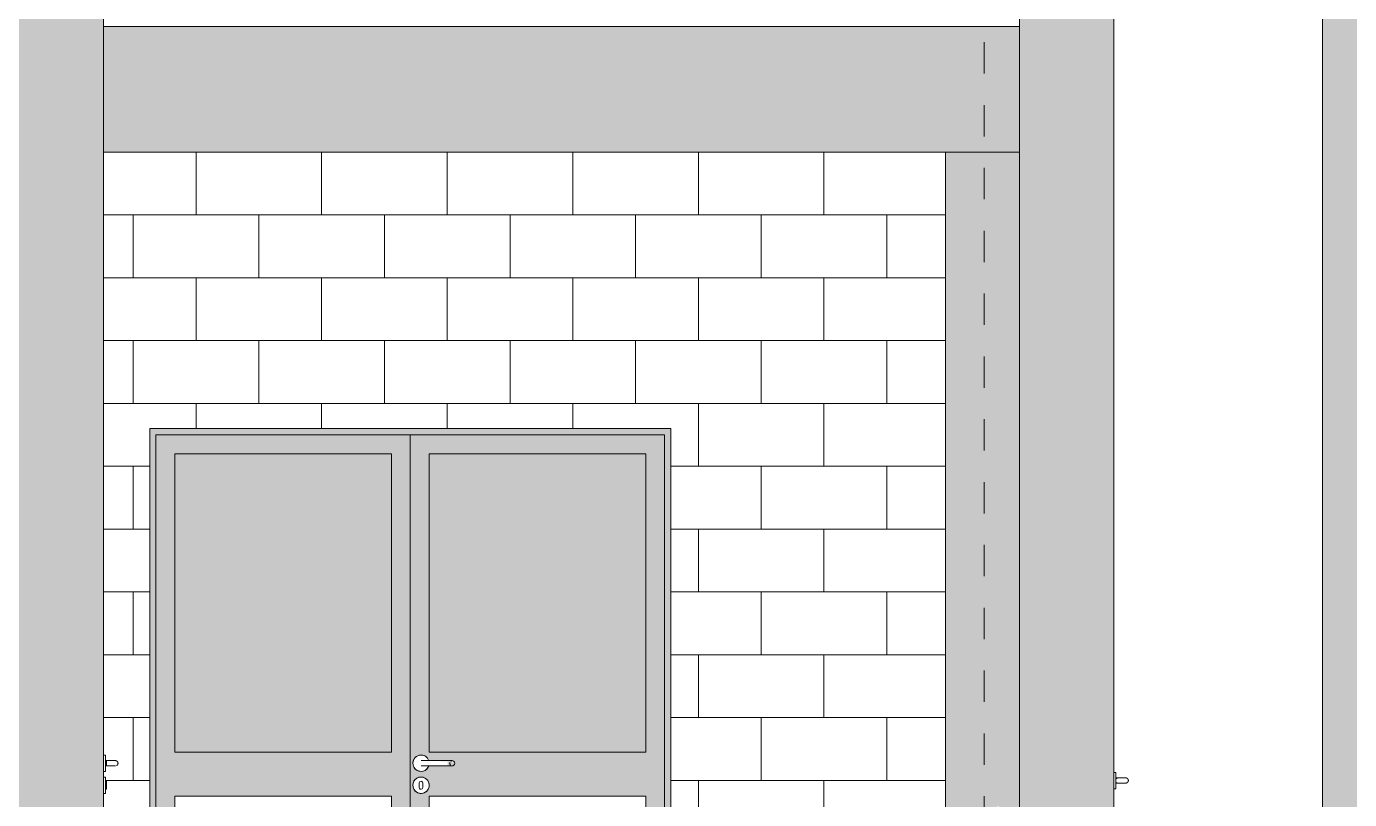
# Model space of a CAD drawing. Header units: metres. Extents: x -3 to 469, y -13 to 19.
# Drawn here: x 414.088 to 418.302, y 0.939 to 3.4 of the extents above; entities that cross this region are included whole.
import ezdxf

# ---------------------------------------------------------------- set-up
doc = ezdxf.new("R2010")
doc.units = ezdxf.units.M
doc.linetypes.add('Grid Line', pattern=[0.022225, 0.0127, -0.003175, 0.003175, -0.003175])
for name, color, linetype, lineweight in [('A-DETL-2', 7, 'Continuous', 15), ('A-DOOR', 7, 'Continuous', 9), ('A-DOOR-5', 7, 'Continuous', 5), ('A-GENM', 7, 'Continuous', 5), ('A-WALL', 7, 'Continuous', 9), ('I-WALL', 7, 'Continuous', 9), ('S-BEAM', 7, 'Continuous', 5), ('S-COLS', 7, 'Continuous', 9)]:
    doc.layers.add(name, color=color, linetype=linetype, lineweight=lineweight)
for name, color, linetype, lineweight, true_color in [('A-DOOR-1', 7, 'Continuous', 9, 0xf2f2f2), ('A-DOOR-4', 7, 'Continuous', 9, 0xdae3e0), ('A-GENM-2', 7, 'Continuous', 5, 0xe9e9e9), ('A-WALL-PATT-2', 7, 'Continuous', 5, 0x5f5f5f), ('A-WALL-PATT-3', 7, 'Continuous', 5, 0x515151), ('S-BEAM-1', 7, 'Continuous', 5, 0xe3e2df), ('S-COLS-1', 7, 'Continuous', 5, 0xe3e2df), ('S-COLS-2', 7, 'Continuous', 9, 0xe3e2df), ('S-GRID-1', 9, 'Grid Line', 5, 0x808080)]:
    doc.layers.add(name, color=color, linetype=linetype, lineweight=lineweight, true_color=true_color)
pattern_1 = [(90, (415.128, 0), (-1.2, 7e-17), [])]

# ---------------------------------------------------------------- blocks, each defined once
blk = doc.blocks.new('PILAR redondo - PILAR redondo 9-4413397-FACHADA 04')
at = {"layer": 'A-GENM-2'}
blk.add_hatch(color=256, dxfattribs=at).paths.add_polyline_path([(-0.59, 0.055), (-0.59, 3), (-0.713, 3), (-0.713, 0.055), (-0.6218, 0.055)])
h = blk.add_hatch(color=256, dxfattribs=at)
h.paths.add_polyline_path([(-0.567, 0.055), (-0.5663, 0.8972), (-0.557, 0.9145), (-0.5444, 0.9178), (-0.5329, 0.9117), (-0.5309, 0.9083), (-0.527, 0.8926), (-0.527, 0.826), (-0.477, 0.826), (-0.4785, 3), (-0.59, 3), (-0.59, 0.055)])
h.paths.add_polyline_path([(-0.4835, 0.055), (-0.477, 0.055), (-0.477, 0.1126), (-0.527, 0.1126), (-0.527, 0.055), (-0.503, 0.055)])
h.paths.add_polyline_path([(-0.4835, 0.1246), (-0.477, 0.1246), (-0.477, 0.3326), (-0.527, 0.3326), (-0.527, 0.1246), (-0.4838, 0.1246)])
h.paths.add_polyline_path([(-0.477, 0.3446), (-0.477, 0.594), (-0.527, 0.594), (-0.527, 0.3446), (-0.4835, 0.3446)])
h.paths.add_polyline_path([(-0.477, 0.606), (-0.477, 0.814), (-0.527, 0.814), (-0.527, 0.606), (-0.4835, 0.606)])
h = blk.add_hatch(color=256, dxfattribs=at)
h.paths.add_polyline_path([(-0.7186, 0.03), (-0.567, 0.03), (-0.567, 0.055), (-0.75, 0.055), (-0.75, 0.03)])
h.paths.add_polyline_path([(-0.477, 0.03), (-0.477, 0.055), (-0.527, 0.055), (-0.527, 0.03)])
at = {"layer": 'A-GENM'}
for p, q in [((-0.713, 3), (-0.713, 0.055)), ((-0.75, 0.055), (-0.567, 0.055)), ((-0.75, 0.055), (-0.75, 0.03)), ((-0.527, 0.055), (-0.477, 0.055))]:
    blk.add_line(p, q, dxfattribs=at)
blk = doc.blocks.new('_DOR-___-Painel 1Folhas_BarraAntiPanico - PF1_100X210 1-4882921-FACHADA 04')
at = {"layer": 'A-DOOR'}
for p, q in [((-0.17, 1.026), (-0.177, 1.026)), ((-0.17, 1), (-0.17, 1.026)), ((-0.177, 0.974), (-0.17, 0.974)), ((-0.1536, 1.0082), (-0.17, 1.0082)), ((-0.17, 0.974), (-0.17, 1)), ((-0.17, 0.9918), (-0.1536, 0.9918)), ((-0.1536, 1.0082), (-0.1671, 1.0082)), ((-0.1671, 1.0082), (-0.1671, 1.0058)), ((-0.1671, 0.9942), (-0.1671, 0.9918)), ((-0.1671, 0.9918), (-0.1536, 0.9918))]:
    blk.add_line(p, q, dxfattribs=at)
at = {"layer": 'A-DOOR', "flags": 128}
for points in [[(-0.1386, 1.0082), (-0.1386, 1.0082), (-0.1386, 1.0082), (-0.1387, 1.0082), (-0.1388, 1.0082), (-0.1389, 1.0082), (-0.139, 1.0082), (-0.1392, 1.0082), (-0.1394, 1.0082), (-0.1396, 1.0082), (-0.1398, 1.0082), (-0.14, 1.0082), (-0.1403, 1.0082), (-0.1406, 1.0082), (-0.1409, 1.0082), (-0.1412, 1.0082), (-0.1416, 1.0082), (-0.1419, 1.0082), (-0.1423, 1.0082), (-0.1427, 1.0082), (-0.1431, 1.0082), (-0.1436, 1.0082), (-0.144, 1.0082), (-0.1445, 1.0082), (-0.145, 1.0082), (-0.1455, 1.0082), (-0.146, 1.0082), (-0.1465, 1.0082), (-0.1471, 1.0082), (-0.1476, 1.0082), (-0.1482, 1.0082), (-0.1487, 1.0082), (-0.1493, 1.0082), (-0.1499, 1.0082), (-0.1505, 1.0082), (-0.1511, 1.0082), (-0.1516, 1.0082), (-0.1522, 1.0082), (-0.1528, 1.0082), (-0.1534, 1.0082), (-0.1536, 1.0082)], [(-0.1536, 0.9918), (-0.153, 0.9918), (-0.1524, 0.9918), (-0.1518, 0.9918), (-0.1512, 0.9918), (-0.1506, 0.9918), (-0.15, 0.9918), (-0.1495, 0.9918), (-0.1489, 0.9918), (-0.1483, 0.9918), (-0.1478, 0.9918), (-0.1472, 0.9918), (-0.1467, 0.9918), (-0.1461, 0.9918), (-0.1456, 0.9918), (-0.1451, 0.9918), (-0.1446, 0.9918), (-0.1442, 0.9918), (-0.1437, 0.9918), (-0.1433, 0.9918), (-0.1428, 0.9918), (-0.1424, 0.9918), (-0.142, 0.9918), (-0.1417, 0.9918), (-0.1413, 0.9918), (-0.141, 0.9918), (-0.1407, 0.9918), (-0.1404, 0.9918), (-0.1401, 0.9918), (-0.1398, 0.9918), (-0.1396, 0.9918), (-0.1394, 0.9918), (-0.1392, 0.9918), (-0.1391, 0.9918), (-0.1389, 0.9918), (-0.1388, 0.9918), (-0.1387, 0.9918), (-0.1387, 0.9918), (-0.1386, 0.9918), (-0.1386, 0.9918)], [(-0.1483, 1.0082), (-0.1478, 1.0082), (-0.1472, 1.0082), (-0.1467, 1.0082), (-0.1461, 1.0082), (-0.1456, 1.0082), (-0.1451, 1.0082)], [(-0.1386, 0.9918), (-0.1386, 0.9918), (-0.1386, 0.9918), (-0.1387, 0.9918), (-0.1388, 0.9918), (-0.1389, 0.9918), (-0.139, 0.9918), (-0.1392, 0.9918), (-0.1394, 0.9918), (-0.1396, 0.9918), (-0.1398, 0.9918), (-0.14, 0.9918), (-0.1403, 0.9918), (-0.1406, 0.9918), (-0.1409, 0.9918), (-0.1412, 0.9918), (-0.1416, 0.9918), (-0.1419, 0.9918), (-0.1423, 0.9918), (-0.1427, 0.9918), (-0.1431, 0.9918), (-0.1436, 0.9918), (-0.144, 0.9918), (-0.1445, 0.9918), (-0.145, 0.9918), (-0.1455, 0.9918), (-0.146, 0.9918), (-0.1465, 0.9918), (-0.1471, 0.9918), (-0.1476, 0.9918), (-0.1482, 0.9918)], [(-0.1398, 1.0082), (-0.1396, 1.0082), (-0.1394, 1.0082), (-0.1392, 1.0082), (-0.1391, 1.0082), (-0.1389, 1.0082), (-0.1388, 1.0082), (-0.1387, 1.0082), (-0.1387, 1.0082), (-0.1386, 1.0082), (-0.1386, 1.0082)], [(-0.1386, 1.0082), (-0.1383, 1.0082), (-0.1379, 1.0082), (-0.1376, 1.0081), (-0.1373, 1.0081), (-0.137, 1.008), (-0.1367, 1.008), (-0.1363, 1.0079), (-0.136, 1.0078), (-0.1357, 1.0077), (-0.1354, 1.0076), (-0.1351, 1.0074), (-0.1348, 1.0073), (-0.1345, 1.0071), (-0.1342, 1.0069), (-0.134, 1.0068), (-0.1337, 1.0066), (-0.1334, 1.0064), (-0.1332, 1.0062), (-0.133, 1.0059), (-0.1327, 1.0057), (-0.1325, 1.0055), (-0.1323, 1.0052), (-0.1321, 1.005), (-0.1319, 1.0047), (-0.1317, 1.0044), (-0.1315, 1.0042), (-0.1314, 1.0039), (-0.1312, 1.0036), (-0.1311, 1.0033), (-0.131, 1.003), (-0.1308, 1.0027), (-0.1307, 1.0024), (-0.1307, 1.002), (-0.1306, 1.0017), (-0.1305, 1.0014), (-0.1305, 1.0011), (-0.1304, 1.0007), (-0.1304, 1.0004), (-0.1304, 1.0001), (-0.1304, 1)], [(-0.1304, 1), (-0.1304, 0.9997), (-0.1304, 0.9993), (-0.1305, 0.999), (-0.1305, 0.9987), (-0.1306, 0.9984), (-0.1306, 0.9981), (-0.1307, 0.9977), (-0.1308, 0.9974), (-0.1309, 0.9971), (-0.131, 0.9968), (-0.1312, 0.9965), (-0.1313, 0.9962), (-0.1315, 0.9959), (-0.1317, 0.9956), (-0.1318, 0.9954), (-0.132, 0.9951), (-0.1322, 0.9948), (-0.1324, 0.9946), (-0.1327, 0.9944), (-0.1329, 0.9941), (-0.1331, 0.9939), (-0.1334, 0.9937), (-0.1336, 0.9935), (-0.1339, 0.9933), (-0.1342, 0.9931), (-0.1344, 0.9929), (-0.1347, 0.9928), (-0.135, 0.9926), (-0.1353, 0.9925), (-0.1356, 0.9924), (-0.1359, 0.9922), (-0.1362, 0.9921), (-0.1366, 0.9921), (-0.1369, 0.992), (-0.1372, 0.9919), (-0.1375, 0.9919), (-0.1379, 0.9918), (-0.1382, 0.9918), (-0.1385, 0.9918), (-0.1386, 0.9918)]]:
    blk.add_lwpolyline(points, dxfattribs=at)
blk = doc.blocks.new('METALICA-1F - PA2-80X220 1-V72-FACHADA 04')
at = {"layer": 'A-DOOR'}
for p, q in [((-3.388, 1.081), (-3.395, 1.081)), ((-3.388, 1.0775), (-3.388, 1.081)), ((-3.3716, 1.0632), (-3.388, 1.0632)), ((-3.3716, 1.0632), (-3.3851, 1.0632)), ((-3.3851, 1.0632), (-3.3851, 1.0621)), ((-3.395, 1.029), (-3.388, 1.029)), ((-3.388, 1.0468), (-3.3716, 1.0468)), ((-3.388, 1.029), (-3.388, 1.0325)), ((-3.3851, 1.0479), (-3.3851, 1.0468)), ((-3.3851, 1.0468), (-3.3716, 1.0468)), ((-3.388, 1.011), (-3.395, 1.011)), ((-3.388, 1.0075), (-3.388, 1.011)), ((-3.3848, 0.9981), (-3.388, 0.9981)), ((-3.388, 0.972), (-3.3848, 0.972)), ((-3.3848, 0.9924), (-3.3848, 0.9981)), ((-3.3848, 0.9924), (-3.3848, 0.9981)), ((-3.3848, 0.972), (-3.3848, 0.9777)), ((-3.3848, 0.972), (-3.3848, 0.9777)), ((-3.395, 0.959), (-3.388, 0.959)), ((-3.388, 0.959), (-3.388, 0.9625))]:
    blk.add_line(p, q, dxfattribs=at)
at = {"layer": 'A-DOOR', "flags": 128}
for points in [[(-3.3663, 1.0632), (-3.3658, 1.0632), (-3.3652, 1.0632), (-3.3647, 1.0632), (-3.3641, 1.0632), (-3.3636, 1.0632), (-3.3631, 1.0632), (-3.3626, 1.0632), (-3.3622, 1.0632), (-3.3617, 1.0632), (-3.3613, 1.0632), (-3.3608, 1.0632), (-3.3604, 1.0632), (-3.36, 1.0632), (-3.3597, 1.0632), (-3.3593, 1.0632), (-3.359, 1.0632), (-3.3587, 1.0632), (-3.3584, 1.0632), (-3.3581, 1.0632), (-3.3578, 1.0632), (-3.3576, 1.0632), (-3.3574, 1.0632), (-3.3572, 1.0632), (-3.3571, 1.0632), (-3.3569, 1.0632), (-3.3568, 1.0632), (-3.3567, 1.0632), (-3.3567, 1.0632), (-3.3566, 1.0632), (-3.3566, 1.0632)], [(-3.3566, 1.0632), (-3.3566, 1.0632), (-3.3566, 1.0632), (-3.3567, 1.0632), (-3.3568, 1.0632), (-3.3569, 1.0632), (-3.357, 1.0632), (-3.3572, 1.0632), (-3.3574, 1.0632), (-3.3576, 1.0632), (-3.3578, 1.0632), (-3.358, 1.0632), (-3.3583, 1.0632), (-3.3586, 1.0632), (-3.3589, 1.0632), (-3.3592, 1.0632), (-3.3596, 1.0632), (-3.3599, 1.0632), (-3.3603, 1.0632), (-3.3607, 1.0632), (-3.3611, 1.0632), (-3.3616, 1.0632), (-3.362, 1.0632), (-3.3625, 1.0632), (-3.363, 1.0632), (-3.3635, 1.0632), (-3.364, 1.0632), (-3.3645, 1.0632), (-3.3651, 1.0632), (-3.3656, 1.0632), (-3.3662, 1.0632)], [(-3.3566, 1.0632), (-3.3563, 1.0632), (-3.3559, 1.0632), (-3.3556, 1.0631), (-3.3553, 1.0631), (-3.355, 1.063), (-3.3547, 1.063)], [(-3.3537, 1.0627), (-3.3534, 1.0626), (-3.3531, 1.0624), (-3.3528, 1.0623), (-3.3525, 1.0621), (-3.3522, 1.0619), (-3.352, 1.0618), (-3.3517, 1.0616), (-3.3514, 1.0614), (-3.3512, 1.0612), (-3.351, 1.0609), (-3.3507, 1.0607), (-3.3505, 1.0605), (-3.3503, 1.0602), (-3.3501, 1.06), (-3.3499, 1.0597), (-3.3497, 1.0594), (-3.3495, 1.0592), (-3.3494, 1.0589), (-3.3492, 1.0586), (-3.3491, 1.0583), (-3.349, 1.058), (-3.3488, 1.0577), (-3.3487, 1.0574), (-3.3487, 1.057), (-3.3486, 1.0567), (-3.3485, 1.0564), (-3.3485, 1.0561), (-3.3484, 1.0557), (-3.3484, 1.0554), (-3.3484, 1.0551), (-3.3484, 1.055)], [(-3.3484, 1.055), (-3.3484, 1.0547), (-3.3484, 1.0543), (-3.3485, 1.054), (-3.3485, 1.0537), (-3.3486, 1.0534), (-3.3486, 1.0531), (-3.3487, 1.0527), (-3.3488, 1.0524), (-3.3489, 1.0521), (-3.349, 1.0518), (-3.3492, 1.0515), (-3.3493, 1.0512), (-3.3495, 1.0509), (-3.3497, 1.0506), (-3.3498, 1.0504), (-3.35, 1.0501), (-3.3502, 1.0498), (-3.3504, 1.0496), (-3.3507, 1.0494), (-3.3509, 1.0491), (-3.3511, 1.0489), (-3.3514, 1.0487), (-3.3516, 1.0485), (-3.3519, 1.0483), (-3.3522, 1.0481), (-3.3524, 1.0479), (-3.3527, 1.0478), (-3.353, 1.0476)], [(-3.3663, 1.0468), (-3.3658, 1.0468), (-3.3652, 1.0468), (-3.3647, 1.0468), (-3.3641, 1.0468), (-3.3636, 1.0468), (-3.3631, 1.0468)], [(-3.363, 1.0468), (-3.3635, 1.0468), (-3.364, 1.0468), (-3.3645, 1.0468), (-3.3651, 1.0468), (-3.3656, 1.0468), (-3.3662, 1.0468)]]:
    blk.add_lwpolyline(points, dxfattribs=at)
blk = doc.blocks.new('_DOR-___-MetálicaVenezianaDupla1 - PA01_1-120X210-4926390-FACHADA 04')
at = {"layer": 'A-DOOR'}
for p, q in [((-3.388, 1.081), (-3.395, 1.081)), ((-3.388, 1.0775), (-3.388, 1.081)), ((-3.3716, 1.0632), (-3.388, 1.0632)), ((-3.3716, 1.0632), (-3.3851, 1.0632)), ((-3.3851, 1.0632), (-3.3851, 1.0621)), ((-3.395, 1.029), (-3.388, 1.029)), ((-3.388, 1.0468), (-3.3716, 1.0468)), ((-3.388, 1.029), (-3.388, 1.0325)), ((-3.3851, 1.0479), (-3.3851, 1.0468)), ((-3.3851, 1.0468), (-3.3716, 1.0468)), ((-3.388, 1.011), (-3.395, 1.011)), ((-3.388, 1.0075), (-3.388, 1.011)), ((-3.3848, 0.9981), (-3.388, 0.9981)), ((-3.388, 0.972), (-3.3848, 0.972)), ((-3.3848, 0.9924), (-3.3848, 0.9981)), ((-3.3848, 0.9924), (-3.3848, 0.9981)), ((-3.3848, 0.972), (-3.3848, 0.9777)), ((-3.3848, 0.972), (-3.3848, 0.9777)), ((-3.395, 0.959), (-3.388, 0.959)), ((-3.388, 0.959), (-3.388, 0.9625))]:
    blk.add_line(p, q, dxfattribs=at)
at = {"layer": 'A-DOOR', "flags": 128}
for points in [[(-3.3566, 1.0632), (-3.3566, 1.0632), (-3.3566, 1.0632), (-3.3567, 1.0632), (-3.3568, 1.0632), (-3.3569, 1.0632), (-3.357, 1.0632), (-3.3572, 1.0632), (-3.3574, 1.0632), (-3.3576, 1.0632), (-3.3578, 1.0632), (-3.358, 1.0632), (-3.3583, 1.0632), (-3.3586, 1.0632), (-3.3589, 1.0632), (-3.3592, 1.0632), (-3.3596, 1.0632), (-3.3599, 1.0632), (-3.3603, 1.0632), (-3.3607, 1.0632), (-3.3611, 1.0632), (-3.3616, 1.0632), (-3.362, 1.0632), (-3.3625, 1.0632), (-3.363, 1.0632), (-3.3635, 1.0632), (-3.364, 1.0632), (-3.3645, 1.0632), (-3.3651, 1.0632), (-3.3656, 1.0632), (-3.3662, 1.0632), (-3.3667, 1.0632), (-3.3673, 1.0632), (-3.3679, 1.0632), (-3.3685, 1.0632), (-3.3691, 1.0632), (-3.3696, 1.0632), (-3.3702, 1.0632), (-3.3708, 1.0632), (-3.3714, 1.0632), (-3.3716, 1.0632)], [(-3.3663, 1.0632), (-3.3658, 1.0632), (-3.3652, 1.0632), (-3.3647, 1.0632), (-3.3641, 1.0632), (-3.3636, 1.0632), (-3.3631, 1.0632), (-3.3626, 1.0632), (-3.3622, 1.0632), (-3.3617, 1.0632), (-3.3613, 1.0632), (-3.3608, 1.0632), (-3.3604, 1.0632), (-3.36, 1.0632), (-3.3597, 1.0632), (-3.3593, 1.0632), (-3.359, 1.0632), (-3.3587, 1.0632), (-3.3584, 1.0632), (-3.3581, 1.0632), (-3.3578, 1.0632), (-3.3576, 1.0632), (-3.3574, 1.0632), (-3.3572, 1.0632), (-3.3571, 1.0632), (-3.3569, 1.0632), (-3.3568, 1.0632), (-3.3567, 1.0632), (-3.3567, 1.0632), (-3.3566, 1.0632), (-3.3566, 1.0632)], [(-3.3566, 1.0632), (-3.3563, 1.0632), (-3.3559, 1.0632), (-3.3556, 1.0631), (-3.3553, 1.0631), (-3.355, 1.063), (-3.3547, 1.063), (-3.3543, 1.0629), (-3.354, 1.0628), (-3.3537, 1.0627), (-3.3534, 1.0626), (-3.3531, 1.0624), (-3.3528, 1.0623), (-3.3525, 1.0621), (-3.3522, 1.0619), (-3.352, 1.0618), (-3.3517, 1.0616), (-3.3514, 1.0614), (-3.3512, 1.0612), (-3.351, 1.0609), (-3.3507, 1.0607), (-3.3505, 1.0605), (-3.3503, 1.0602), (-3.3501, 1.06), (-3.3499, 1.0597), (-3.3497, 1.0594), (-3.3495, 1.0592), (-3.3494, 1.0589), (-3.3492, 1.0586), (-3.3491, 1.0583), (-3.349, 1.058), (-3.3488, 1.0577), (-3.3487, 1.0574), (-3.3487, 1.057), (-3.3486, 1.0567), (-3.3485, 1.0564), (-3.3485, 1.0561), (-3.3484, 1.0557), (-3.3484, 1.0554), (-3.3484, 1.0551), (-3.3484, 1.055)], [(-3.3484, 1.055), (-3.3484, 1.0547), (-3.3484, 1.0543), (-3.3485, 1.054), (-3.3485, 1.0537), (-3.3486, 1.0534), (-3.3486, 1.0531), (-3.3487, 1.0527), (-3.3488, 1.0524), (-3.3489, 1.0521), (-3.349, 1.0518), (-3.3492, 1.0515), (-3.3493, 1.0512), (-3.3495, 1.0509), (-3.3497, 1.0506), (-3.3498, 1.0504), (-3.35, 1.0501), (-3.3502, 1.0498), (-3.3504, 1.0496), (-3.3507, 1.0494), (-3.3509, 1.0491), (-3.3511, 1.0489), (-3.3514, 1.0487), (-3.3516, 1.0485), (-3.3519, 1.0483), (-3.3522, 1.0481), (-3.3524, 1.0479), (-3.3527, 1.0478), (-3.353, 1.0476)], [(-3.3716, 1.0468), (-3.371, 1.0468), (-3.3704, 1.0468), (-3.3698, 1.0468), (-3.3692, 1.0468), (-3.3686, 1.0468), (-3.368, 1.0468), (-3.3675, 1.0468), (-3.3669, 1.0468), (-3.3663, 1.0468), (-3.3658, 1.0468), (-3.3652, 1.0468), (-3.3647, 1.0468), (-3.3641, 1.0468), (-3.3636, 1.0468), (-3.3631, 1.0468), (-3.3626, 1.0468), (-3.3622, 1.0468), (-3.3617, 1.0468), (-3.3613, 1.0468), (-3.3608, 1.0468), (-3.3604, 1.0468), (-3.36, 1.0468), (-3.3597, 1.0468), (-3.3593, 1.0468), (-3.359, 1.0468), (-3.3587, 1.0468), (-3.3584, 1.0468)], [(-3.363, 1.0468), (-3.3635, 1.0468), (-3.364, 1.0468), (-3.3645, 1.0468), (-3.3651, 1.0468), (-3.3656, 1.0468), (-3.3662, 1.0468)]]:
    blk.add_lwpolyline(points, dxfattribs=at)
blk = doc.blocks.new('_DOR-___-MetálicaVenezianaDupla1 - PA01_1-120X210-4926391-FACHADA 04')
at = {"layer": 'A-DOOR'}
for p, q in [((-3.388, 1.081), (-3.395, 1.081)), ((-3.388, 1.055), (-3.388, 1.081)), ((-3.3716, 1.0632), (-3.388, 1.0632)), ((-3.388, 1.029), (-3.388, 1.055)), ((-3.3716, 1.0632), (-3.3851, 1.0632)), ((-3.3851, 1.0632), (-3.3851, 1.055)), ((-3.3851, 1.055), (-3.3851, 1.0468)), ((-3.395, 1.029), (-3.388, 1.029)), ((-3.388, 1.0468), (-3.3716, 1.0468)), ((-3.3851, 1.0468), (-3.3716, 1.0468)), ((-3.388, 1.011), (-3.395, 1.011)), ((-3.3881, 0.972), (-3.3848, 0.972)), ((-3.388, 0.985), (-3.388, 1.011)), ((-3.3848, 0.9981), (-3.388, 0.9981)), ((-3.388, 0.959), (-3.388, 0.985)), ((-3.3848, 0.9924), (-3.3848, 0.9981)), ((-3.3848, 0.9924), (-3.3848, 0.9981)), ((-3.3848, 0.9924), (-3.3848, 0.9777)), ((-3.3848, 0.972), (-3.3848, 0.9777)), ((-3.3848, 0.972), (-3.3848, 0.9777)), ((-3.395, 0.959), (-3.388, 0.959))]:
    blk.add_line(p, q, dxfattribs=at)
at = {"layer": 'A-DOOR', "flags": 128}
for points in [[(-3.3716, 1.0632), (-3.371, 1.0632), (-3.3704, 1.0632), (-3.3698, 1.0632), (-3.3692, 1.0632), (-3.3686, 1.0632), (-3.368, 1.0632), (-3.3675, 1.0632), (-3.3669, 1.0632), (-3.3663, 1.0632), (-3.3658, 1.0632), (-3.3652, 1.0632), (-3.3647, 1.0632), (-3.3641, 1.0632), (-3.3636, 1.0632), (-3.3631, 1.0632), (-3.3626, 1.0632), (-3.3622, 1.0632), (-3.3617, 1.0632), (-3.3613, 1.0632), (-3.3608, 1.0632), (-3.3604, 1.0632), (-3.36, 1.0632), (-3.3597, 1.0632), (-3.3593, 1.0632), (-3.359, 1.0632), (-3.3587, 1.0632), (-3.3584, 1.0632), (-3.3581, 1.0632), (-3.3578, 1.0632), (-3.3576, 1.0632), (-3.3574, 1.0632), (-3.3572, 1.0632), (-3.3571, 1.0632), (-3.3569, 1.0632), (-3.3568, 1.0632), (-3.3567, 1.0632), (-3.3567, 1.0632), (-3.3566, 1.0632), (-3.3566, 1.0632)], [(-3.3566, 1.0632), (-3.3566, 1.0632), (-3.3566, 1.0632), (-3.3567, 1.0632), (-3.3568, 1.0632), (-3.3569, 1.0632), (-3.357, 1.0632), (-3.3572, 1.0632), (-3.3574, 1.0632), (-3.3576, 1.0632), (-3.3578, 1.0632), (-3.358, 1.0632), (-3.3583, 1.0632), (-3.3586, 1.0632), (-3.3589, 1.0632), (-3.3592, 1.0632), (-3.3596, 1.0632), (-3.3599, 1.0632), (-3.3603, 1.0632), (-3.3607, 1.0632), (-3.3611, 1.0632), (-3.3616, 1.0632), (-3.362, 1.0632), (-3.3625, 1.0632), (-3.363, 1.0632), (-3.3635, 1.0632), (-3.364, 1.0632), (-3.3645, 1.0632), (-3.3651, 1.0632), (-3.3656, 1.0632), (-3.3662, 1.0632), (-3.3667, 1.0632), (-3.3673, 1.0632), (-3.3679, 1.0632), (-3.3685, 1.0632), (-3.3691, 1.0632), (-3.3696, 1.0632), (-3.3702, 1.0632), (-3.3708, 1.0632), (-3.3714, 1.0632), (-3.3716, 1.0632)], [(-3.3566, 1.0632), (-3.3563, 1.0632), (-3.3559, 1.0632), (-3.3556, 1.0631), (-3.3553, 1.0631), (-3.355, 1.063), (-3.3547, 1.063), (-3.3543, 1.0629), (-3.354, 1.0628), (-3.3537, 1.0627), (-3.3534, 1.0626), (-3.3531, 1.0624), (-3.3528, 1.0623), (-3.3525, 1.0621), (-3.3522, 1.0619), (-3.352, 1.0618), (-3.3517, 1.0616), (-3.3514, 1.0614), (-3.3512, 1.0612), (-3.351, 1.0609), (-3.3507, 1.0607), (-3.3505, 1.0605), (-3.3503, 1.0602), (-3.3501, 1.06), (-3.3499, 1.0597), (-3.3497, 1.0594), (-3.3495, 1.0592), (-3.3494, 1.0589), (-3.3492, 1.0586), (-3.3491, 1.0583), (-3.349, 1.058), (-3.3488, 1.0577), (-3.3487, 1.0574), (-3.3487, 1.057), (-3.3486, 1.0567), (-3.3485, 1.0564), (-3.3485, 1.0561), (-3.3484, 1.0557), (-3.3484, 1.0554), (-3.3484, 1.0551), (-3.3484, 1.055)], [(-3.3484, 1.055), (-3.3484, 1.0547), (-3.3484, 1.0543), (-3.3485, 1.054), (-3.3485, 1.0537), (-3.3486, 1.0534), (-3.3486, 1.0531), (-3.3487, 1.0527), (-3.3488, 1.0524), (-3.3489, 1.0521), (-3.349, 1.0518), (-3.3492, 1.0515), (-3.3493, 1.0512), (-3.3495, 1.0509), (-3.3497, 1.0506), (-3.3498, 1.0504), (-3.35, 1.0501), (-3.3502, 1.0498), (-3.3504, 1.0496), (-3.3507, 1.0494), (-3.3509, 1.0491), (-3.3511, 1.0489), (-3.3514, 1.0487), (-3.3516, 1.0485), (-3.3519, 1.0483), (-3.3522, 1.0481), (-3.3524, 1.0479), (-3.3527, 1.0478), (-3.353, 1.0476)], [(-3.3583, 1.0468), (-3.3586, 1.0468), (-3.3589, 1.0468), (-3.3592, 1.0468), (-3.3596, 1.0468), (-3.3599, 1.0468), (-3.3603, 1.0468), (-3.3607, 1.0468), (-3.3611, 1.0468), (-3.3616, 1.0468), (-3.362, 1.0468), (-3.3625, 1.0468), (-3.363, 1.0468), (-3.3635, 1.0468), (-3.364, 1.0468), (-3.3645, 1.0468), (-3.3651, 1.0468), (-3.3656, 1.0468), (-3.3662, 1.0468), (-3.3667, 1.0468), (-3.3673, 1.0468), (-3.3679, 1.0468), (-3.3685, 1.0468), (-3.3691, 1.0468), (-3.3696, 1.0468), (-3.3702, 1.0468), (-3.3708, 1.0468), (-3.3714, 1.0468), (-3.3716, 1.0468)], [(-3.3716, 1.0468), (-3.371, 1.0468), (-3.3704, 1.0468), (-3.3698, 1.0468), (-3.3692, 1.0468), (-3.3686, 1.0468), (-3.368, 1.0468), (-3.3675, 1.0468), (-3.3669, 1.0468), (-3.3663, 1.0468), (-3.3658, 1.0468), (-3.3652, 1.0468), (-3.3647, 1.0468), (-3.3641, 1.0468), (-3.3636, 1.0468), (-3.3631, 1.0468), (-3.3626, 1.0468), (-3.3622, 1.0468), (-3.3617, 1.0468), (-3.3613, 1.0468), (-3.3608, 1.0468), (-3.3604, 1.0468), (-3.36, 1.0468), (-3.3597, 1.0468), (-3.3593, 1.0468), (-3.359, 1.0468), (-3.3587, 1.0468), (-3.3584, 1.0468), (-3.3581, 1.0468), (-3.3578, 1.0468), (-3.3576, 1.0468), (-3.3574, 1.0468), (-3.3572, 1.0468), (-3.3571, 1.0468), (-3.3569, 1.0468), (-3.3568, 1.0468), (-3.3567, 1.0468), (-3.3567, 1.0468), (-3.3566, 1.0468), (-3.3566, 1.0468)]]:
    blk.add_lwpolyline(points, dxfattribs=at)
blk = doc.blocks.new('_DOR-___-MetálicaVenezianaDupla1 - PA00_2-160X210-4926392-FACHADA 04')
at = {"layer": 'A-DOOR-1'}
blk.add_hatch(color=256, dxfattribs=at).paths.add_polyline_path([(-1.6075, 0), (-1.5875, 0), (-1.5875, 2.12), (-3.2475, 2.12), (-3.2475, 0), (-3.2275, 0), (-3.2275, 2.1), (-1.6075, 2.1), (-1.6075, 0.2004)])
h = blk.add_hatch(color=256, dxfattribs=at)
h.paths.add_polyline_path([(-3.1675, 0), (-2.4175, 0), (-2.4175, 2.1), (-3.2275, 2.1), (-3.2275, 0)])
h.paths.add_polyline_path([(-2.4775, 0.1), (-3.1675, 0.1), (-3.1675, 0.95), (-2.4775, 0.95), (-2.4775, 0.2004)])
h.paths.add_polyline_path([(-3.1675, 1.09), (-3.1675, 2.04), (-2.4775, 2.04), (-2.4775, 1.09), (-2.5951, 1.09)])
h = blk.add_hatch(color=256, dxfattribs=at)
h.paths.add_polyline_path([(-2.3575, 0), (-1.6075, 0), (-1.6075, 2.1), (-2.4175, 2.1), (-2.4175, 0)])
h.paths.add_polyline_path([(-2.2198, 0.1), (-2.3575, 0.1), (-2.3572, 0.95), (-1.6675, 0.95), (-1.6675, 0.1), (-1.8445, 0.1)])
h.paths.add_polyline_path([(-2.3765, 0.9599), (-2.3899, 0.9599), (-2.4016, 0.9666), (-2.4083, 0.9783), (-2.4083, 0.9883), (-2.4057, 0.998), (-2.3962, 1.0075), (-2.3832, 1.011), (-2.3702, 1.0075), (-2.3607, 0.998), (-2.3575, 0.9827), (-2.3607, 0.972), (-2.3702, 0.9625)])
h.paths.add_polyline_path([(-2.3832, 1.029), (-2.3962, 1.0325), (-2.4074, 1.0462), (-2.4092, 1.055), (-2.4044, 1.0694), (-2.3962, 1.0775), (-2.3832, 1.081), (-2.3702, 1.0775), (-2.3607, 1.068), (-2.3572, 1.0629), (-2.2987, 1.0608), (-2.2987, 1.0471), (-2.36, 1.045), (-2.3648, 1.0366), (-2.3765, 1.0299)])
h.paths.add_polyline_path([(-2.2923, 1.055), (-2.2969, 1.0629), (-2.2923, 1.0608), (-2.2923, 1.0571)])
h.paths.add_polyline_path([(-2.2987, 1.0468), (-2.2923, 1.0529), (-2.2923, 1.0478), (-2.2969, 1.0471)])
h.paths.add_polyline_path([(-2.2903, 1.0468), (-2.285, 1.0509), (-2.2851, 1.0478), (-2.289, 1.0471)])
h.paths.add_polyline_path([(-2.2829, 1.055), (-2.2855, 1.0617), (-2.2822, 1.0608), (-2.2826, 1.0571)])
h.paths.add_polyline_path([(-2.2871, 1.055), (-2.2919, 1.0621), (-2.2878, 1.0591), (-2.2874, 1.0571)])
h.paths.add_polyline_path([(-2.3575, 1.09), (-2.3575, 2.04), (-1.6675, 2.04), (-1.6675, 1.09), (-2.2198, 1.09)])
at = {"layer": 'A-DOOR-4'}
h = blk.add_hatch(color=256, dxfattribs=at)
h.paths.add_polyline_path([(-3.1675, 1.09), (-2.4775, 1.09), (-2.4775, 2.04), (-3.1675, 2.04), (-3.1675, 1.359)])
h.paths.add_polyline_path([(-2.0321, 1.09), (-1.6675, 1.09), (-1.6675, 2.04), (-2.3575, 2.04), (-2.3575, 1.09), (-2.2198, 1.09)])
at = {"layer": 'A-DOOR-5'}
h = blk.add_hatch(dxfattribs=at)
h.set_pattern_fill('FP_94', color=256, style=0, pattern_type=2)
h.set_pattern_definition([(180, (-2.243, 0), (9e-18, 0.07), [])])
h.paths.add_polyline_path([(-3.1675, 0.1), (-2.4775, 0.1), (-2.4775, 0.95), (-3.1675, 0.95), (-3.1675, 0.2004)])
h.paths.add_polyline_path([(-2.3575, 0.1), (-1.6675, 0.1), (-1.6675, 0.95), (-2.3575, 0.95), (-2.3575, 0.2004)])
at = {"layer": 'A-DOOR'}
for p, q in [((-1.5875, 2.12), (-3.2475, 2.12)), ((-3.2475, 0), (-3.2475, 2.12)), ((-1.5875, 0), (-1.5875, 2.12)), ((-3.2275, 0), (-3.2275, 2.1)), ((-3.2275, 2.1), (-1.6075, 2.1)), ((-3.2275, 2.1), (-3.2275, 0)), ((-2.4175, 2.1), (-3.2275, 2.1)), ((-2.4175, 2.1), (-2.4175, 0)), ((-1.6075, 2.1), (-2.4175, 2.1)), ((-2.4175, 0), (-2.4175, 2.1)), ((-1.6075, 2.1), (-1.6075, 0)), ((-1.6075, 0), (-1.6075, 2.1)), ((-3.1675, 1.09), (-3.1675, 2.04)), ((-3.1675, 2.04), (-2.4775, 2.04)), ((-2.4775, 2.04), (-3.1675, 2.04)), ((-3.1675, 2.04), (-3.1675, 1.09)), ((-2.4775, 2.04), (-2.4775, 1.09)), ((-2.4775, 1.09), (-2.4775, 2.04)), ((-2.3575, 2.04), (-1.6675, 2.04)), ((-2.3575, 1.09), (-2.3575, 2.04)), ((-1.6675, 2.04), (-2.3575, 2.04)), ((-2.3575, 2.04), (-2.3575, 1.09)), ((-1.6675, 2.04), (-1.6675, 1.09)), ((-1.6675, 1.09), (-1.6675, 2.04)), ((-2.4775, 1.09), (-3.1675, 1.09)), ((-3.1675, 1.09), (-2.4775, 1.09)), ((-2.2987, 1.0632), (-2.3682, 1.0632)), ((-1.6675, 1.09), (-2.3575, 1.09)), ((-2.3575, 1.09), (-1.6675, 1.09)), ((-2.3682, 1.0468), (-2.2987, 1.0468)), ((-2.3889, 0.9924), (-2.3889, 0.9777)), ((-2.3775, 0.9777), (-2.3775, 0.9924)), ((-3.1675, 0.1), (-3.1675, 0.95)), ((-3.1675, 0.95), (-2.4775, 0.95)), ((-2.4775, 0.95), (-3.1675, 0.95)), ((-3.1675, 0.95), (-3.1675, 0.1)), ((-2.4775, 0.95), (-2.4775, 0.1)), ((-2.4775, 0.1), (-2.4775, 0.95)), ((-2.3575, 0.1), (-2.3575, 0.95)), ((-2.3575, 0.95), (-1.6675, 0.95)), ((-1.6675, 0.95), (-2.3575, 0.95)), ((-2.3575, 0.95), (-2.3575, 0.1)), ((-1.6675, 0.95), (-1.6675, 0.1)), ((-1.6675, 0.1), (-1.6675, 0.95)), ((-2.4775, 0.1), (-3.1675, 0.1)), ((-3.1675, 0.1), (-2.4775, 0.1)), ((-1.6675, 0.1), (-2.3575, 0.1)), ((-2.3575, 0.1), (-1.6675, 0.1))]:
    blk.add_line(p, q, dxfattribs=at)
at = {"layer": 'A-DOOR', "flags": 128}
for points in [[(-2.3682, 1.0632), (-2.3688, 1.0632), (-2.3694, 1.0632), (-2.37, 1.0632), (-2.3706, 1.0632), (-2.3712, 1.0632), (-2.3718, 1.0632), (-2.3723, 1.0632), (-2.3729, 1.0632), (-2.3735, 1.0632), (-2.374, 1.0632), (-2.3746, 1.0632), (-2.3751, 1.0632), (-2.3757, 1.0632), (-2.3762, 1.0632), (-2.3767, 1.0632), (-2.3772, 1.0632), (-2.3776, 1.0632), (-2.3781, 1.0632), (-2.3785, 1.0632), (-2.379, 1.0632), (-2.3794, 1.0632), (-2.3798, 1.0632), (-2.3801, 1.0632), (-2.3805, 1.0632), (-2.3808, 1.0632), (-2.3811, 1.0632), (-2.3814, 1.0632), (-2.3817, 1.0632), (-2.382, 1.0632), (-2.3822, 1.0632), (-2.3824, 1.0632), (-2.3826, 1.0632), (-2.3827, 1.0632), (-2.3829, 1.0632), (-2.383, 1.0632), (-2.3831, 1.0632), (-2.3831, 1.0632), (-2.3832, 1.0632), (-2.3832, 1.0632)], [(-2.2837, 1.0632), (-2.2837, 1.0632), (-2.2837, 1.0632), (-2.2838, 1.0632), (-2.2839, 1.0632), (-2.284, 1.0632), (-2.2841, 1.0632), (-2.2843, 1.0632), (-2.2845, 1.0632), (-2.2847, 1.0632), (-2.2849, 1.0632), (-2.2851, 1.0632), (-2.2854, 1.0632), (-2.2857, 1.0632), (-2.286, 1.0632), (-2.2863, 1.0632), (-2.2867, 1.0632), (-2.287, 1.0632), (-2.2874, 1.0632), (-2.2878, 1.0632), (-2.2882, 1.0632), (-2.2887, 1.0632), (-2.2891, 1.0632), (-2.2896, 1.0632), (-2.2901, 1.0632), (-2.2906, 1.0632), (-2.2911, 1.0632), (-2.2916, 1.0632), (-2.2922, 1.0632), (-2.2927, 1.0632), (-2.2933, 1.0632), (-2.2938, 1.0632), (-2.2944, 1.0632), (-2.295, 1.0632), (-2.2956, 1.0632), (-2.2962, 1.0632), (-2.2967, 1.0632), (-2.2973, 1.0632), (-2.2979, 1.0632), (-2.2985, 1.0632), (-2.2987, 1.0632)], [(-2.3832, 1.0468), (-2.3832, 1.0468), (-2.3832, 1.0468), (-2.3831, 1.0468), (-2.383, 1.0468), (-2.3829, 1.0468), (-2.3828, 1.0468), (-2.3826, 1.0468), (-2.3824, 1.0468), (-2.3822, 1.0468), (-2.382, 1.0468), (-2.3818, 1.0468), (-2.3815, 1.0468), (-2.3812, 1.0468), (-2.3809, 1.0468), (-2.3806, 1.0468), (-2.3802, 1.0468), (-2.3799, 1.0468), (-2.3795, 1.0468), (-2.3791, 1.0468), (-2.3787, 1.0468), (-2.3782, 1.0468), (-2.3778, 1.0468), (-2.3773, 1.0468), (-2.3768, 1.0468), (-2.3763, 1.0468), (-2.3758, 1.0468), (-2.3753, 1.0468), (-2.3747, 1.0468), (-2.3742, 1.0468), (-2.3736, 1.0468), (-2.3731, 1.0468), (-2.3725, 1.0468), (-2.3719, 1.0468), (-2.3713, 1.0468), (-2.3707, 1.0468), (-2.3702, 1.0468), (-2.3696, 1.0468), (-2.369, 1.0468), (-2.3684, 1.0468), (-2.3682, 1.0468)], [(-2.2987, 1.0468), (-2.2981, 1.0468), (-2.2975, 1.0468), (-2.2969, 1.0468), (-2.2963, 1.0468), (-2.2957, 1.0468), (-2.2951, 1.0468), (-2.2946, 1.0468), (-2.294, 1.0468), (-2.2934, 1.0468), (-2.2929, 1.0468), (-2.2923, 1.0468), (-2.2918, 1.0468), (-2.2912, 1.0468), (-2.2907, 1.0468), (-2.2902, 1.0468), (-2.2897, 1.0468), (-2.2893, 1.0468), (-2.2888, 1.0468), (-2.2884, 1.0468), (-2.2879, 1.0468), (-2.2875, 1.0468), (-2.2871, 1.0468), (-2.2868, 1.0468), (-2.2864, 1.0468), (-2.2861, 1.0468), (-2.2858, 1.0468), (-2.2855, 1.0468), (-2.2852, 1.0468), (-2.2849, 1.0468), (-2.2847, 1.0468), (-2.2845, 1.0468), (-2.2843, 1.0468), (-2.2842, 1.0468), (-2.284, 1.0468), (-2.2839, 1.0468), (-2.2838, 1.0468), (-2.2838, 1.0468), (-2.2837, 1.0468), (-2.2837, 1.0468)]]:
    blk.add_lwpolyline(points, dxfattribs=at)
at = {"layer": 'A-DOOR'}
for centre, radius, start, end in [((-2.3832, 1.055), 0.026, 17.8497, 180), ((-2.3832, 1.055), 0.026, 150, 180), ((-2.3832, 1.055), 0.026, 180, 342.4229), ((-2.3832, 1.055), 0.026, 60, 146.2352), ((-2.2837, 1.055), 0.0082, 150, 180), ((-2.2837, 1.055), 0.0082, 180, 225), ((-2.2837, 1.055), 0.0082, 0, 120), ((-2.2837, 1.055), 0.0082, 255, 360), ((-2.3832, 1.055), 0.026, 210, 270), ((-2.3832, 1.055), 0.026, 285, 342.4229), ((-2.3832, 0.985), 0.026, 0, 180), ((-2.3832, 0.985), 0.026, 60, 180), ((-2.3832, 0.985), 0.026, 180, 360), ((-2.3832, 0.985), 0.026, 200.035, 285), ((-2.3832, 0.9924), 0.0057, 90, 180), ((-2.3832, 0.9924), 0.0057, 90, 180), ((-2.3832, 0.9777), 0.0057, 180, 270), ((-2.3832, 0.9777), 0.0057, 210, 270), ((-2.3832, 0.9924), 0.0057, 0, 90), ((-2.3832, 0.9924), 0.0057, 30, 90), ((-2.3832, 0.9777), 0.0057, 270, 360), ((-2.3832, 0.9777), 0.0057, 270, 360), ((-2.3832, 0.985), 0.026, 300, 330), ((-2.3832, 0.985), 0.026, 0, 30)]:
    blk.add_arc(centre, radius, start, end, dxfattribs=at)

msp = doc.modelspace()

# ---------------------------------------------------------------- hatches: boundary and pattern name
at = {"layer": 'A-WALL-PATT-2'}
h = msp.add_hatch(dxfattribs=at)
h.set_pattern_fill('FP_86', color=256, style=0, pattern_type=2)
h.set_pattern_definition(pattern_1)
h.paths.add_polyline_path([(417.9476, 0.85), (418.1762, 0.85), (418.1762, 14.1134), (363.078, 14.1134), (363.078, 6.7), (417.851, 6.7), (417.851, 5), (417.551, 5), (417.551, 1.0225), (417.558, 1.0225), (417.558, 1.0058), (417.5744, 1.0041), (417.5723, 0.9942), (417.558, 0.9933), (417.558, 0.9775), (417.551, 0.9775), (417.551, 0.85), (417.8538, 0.85)])
h.paths.add_polyline_path([(417.5808, 0.9928), (417.5851, 0.995), (417.5886, 0.9959), (417.5906, 0.9959), (417.5922, 0.9928), (417.5822, 0.9931)])
h.paths.add_polyline_path([(417.5744, 0.9918), (417.5807, 1), (417.5808, 0.9928)])
h.paths.add_polyline_path([(417.5807, 1), (417.5744, 1.0082), (417.5808, 1.0072)])
h.paths.add_polyline_path([(417.5881, 1), (417.5828, 1.0082), (417.5879, 1.0072)])
h = msp.add_hatch(dxfattribs=at)
h.set_pattern_fill('FP_86', color=256, style=0, pattern_type=2)
h.set_pattern_definition(pattern_1)
h.paths.add_polyline_path([(418.1762, 0.85), (418.2162, 0.85), (418.2162, 14.1134), (418.1762, 14.1134), (418.1762, 0.8762)])
at = {"layer": 'A-WALL-PATT-3'}
h = msp.add_hatch(dxfattribs=at)
h.set_pattern_fill('FP_95', color=256, style=0, pattern_type=2)
h.set_pattern_definition([(0, (414.22795, 0), (0, 0.2), []), (90, (414.22795, 0), (-0.2, 0.2), [0.2, -0.2])])
h.paths.add_polyline_path([(414.333, 0), (414.3829, 0), (414.3823, 0.1128), (414.345, 0.1128), (414.345, 0.0993), (414.333, 0.0993), (414.333, 0.0073)])
h.paths.add_polyline_path([(416.1405, 0), (416.948, 0), (416.948, 0.03), (416.978, 0.03), (416.978, 0.055), (417.015, 0.055), (417.015, 3), (414.333, 3), (414.333, 1.0775), (414.34, 1.0775), (414.34, 1.0621), (414.3564, 1.0608), (414.3564, 1.0479), (414.34, 1.0468), (414.34, 1.0325), (414.333, 1.0325), (414.333, 1.0075), (414.34, 1.0075), (414.34, 0.9923), (414.3432, 0.9923), (414.3432, 0.9777), (414.34, 0.9777), (414.34, 0.9625), (414.333, 0.9625), (414.333, 0.8393), (414.345, 0.8373), (414.345, 0.8258), (414.3829, 0.828), (414.3836, 0.8972), (414.3929, 0.9145), (414.4055, 0.9178), (414.4171, 0.9117), (414.4191, 0.9078), (414.4229, 0.8762), (414.4229, 0), (414.4805, 0), (414.4805, 2.12), (416.1405, 2.12), (416.1405, 0.2004)])
h.paths.add_polyline_path([(414.345, 0.1244), (414.3829, 0.1244), (414.3823, 0.3328), (414.345, 0.3328), (414.345, 0.3193), (414.333, 0.3193), (414.333, 0.1379), (414.345, 0.1359), (414.345, 0.1286)])
h.paths.add_polyline_path([(414.3569, 0.3444), (414.3829, 0.3444), (414.3823, 0.5942), (414.345, 0.5942), (414.345, 0.5807), (414.333, 0.5807), (414.333, 0.3579), (414.345, 0.3559), (414.345, 0.3444)])
h.paths.add_polyline_path([(414.3823, 0.6058), (414.3829, 0.6058), (414.3823, 0.8142), (414.345, 0.8142), (414.345, 0.8007), (414.333, 0.8007), (414.333, 0.6193), (414.345, 0.6173), (414.345, 0.6058), (414.3751, 0.6058)])
h.paths.add_polyline_path([(414.3628, 1.0622), (414.3726, 1.0591), (414.3722, 1.055), (414.3677, 1.0591), (414.3671, 1.0562), (414.3631, 1.0617)])
h.paths.add_polyline_path([(414.3627, 1.055), (414.3581, 1.0629), (414.3628, 1.0622)])
h.paths.add_polyline_path([(414.3564, 1.0468), (414.3631, 1.0535), (414.3651, 1.0503), (414.3701, 1.055), (414.368, 1.0475), (414.3636, 1.048), (414.3622, 1.0477), (414.3566, 1.0468)])
h.paths.add_polyline_path([(414.3698, 1.0468), (414.3764, 1.055), (414.3742, 1.0478), (414.3701, 1.0469)])
at = {"layer": 'S-BEAM-1'}
msp.add_hatch(color=256, dxfattribs=at).paths.add_polyline_path([(417.0328, 3), (417.251, 3), (417.251, 3.4), (414.333, 3.4), (414.333, 3), (417.0094, 3)])
at = {"layer": 'S-COLS-1'}
for points in [[(414.143, 0), (414.333, 0), (414.333, 5), (414.033, 5), (414.033, 0)], [(417.3272, -1.15), (417.361, -1.15), (417.361, 0), (417.551, 0), (417.551, 5), (417.251, 5), (417.251, -1.15)]]:
    msp.add_hatch(color=256, dxfattribs=at).paths.add_polyline_path(points)
at = {"layer": 'S-COLS-2'}
msp.add_hatch(color=256, dxfattribs=at).paths.add_polyline_path([(418.388, -0.05), (418.388, 4.9), (418.2162, 4.9), (418.2162, 0.85), (418.141, 0.85), (418.141, -0.05), (418.3229, -0.05)])

# ---------------------------------------------------------------- linework, layer by layer
at = {"layer": 'A-DETL-2'}
msp.add_line((418.2162, 0.85), (418.2162, 14.1134), dxfattribs=at)
at = {"layer": 'A-WALL'}
msp.add_line((418.2162, 14.1134), (418.2162, 0.85), dxfattribs=at)
at = {"layer": 'I-WALL'}
for p, q in [((417.251, 3.4), (417.251, 5)), ((414.333, 3.4), (417.251, 3.4)), ((414.4805, 0), (414.4805, 2.12)), ((414.4805, 2.12), (416.1405, 2.12)), ((416.1405, 2.12), (416.1405, 0))]:
    msp.add_line(p, q, dxfattribs=at)
at = {"layer": 'S-BEAM'}
for p, q in [((414.333, 3.4), (417.251, 3.4)), ((414.333, 3.4), (414.333, 3)), ((417.251, 3), (417.251, 3.4)), ((414.333, 3), (417.251, 3))]:
    msp.add_line(p, q, dxfattribs=at)
at = {"layer": 'S-COLS'}
for p, q in [((414.333, 0), (414.333, 5)), ((417.251, 5), (417.251, -1.15)), ((417.551, 0), (417.551, 5))]:
    msp.add_line(p, q, dxfattribs=at)
at = {"layer": 'S-GRID-1'}
msp.add_line((417.138, -0.15), (417.138, 17.745), dxfattribs=at)

# ---------------------------------------------------------------- block references
at = {"layer": 'A-DOOR'}
for name in ['_DOR-___-MetálicaVenezianaDupla1 - PA00_2-160X210-4926392-FACHADA 04', 'METALICA-1F - PA2-80X220 1-V72-FACHADA 04', '_DOR-___-MetálicaVenezianaDupla1 - PA01_1-120X210-4926390-FACHADA 04', '_DOR-___-MetálicaVenezianaDupla1 - PA01_1-120X210-4926391-FACHADA 04', '_DOR-___-Painel 1Folhas_BarraAntiPanico - PF1_100X210 1-4882921-FACHADA 04']:
    msp.add_blockref(name, (417.728, 0), dxfattribs=at)
at = {"layer": 'A-GENM'}
msp.add_blockref('PILAR redondo - PILAR redondo 9-4413397-FACHADA 04', (417.728, 0), dxfattribs=at)

doc.saveas('drawing.dxf')
